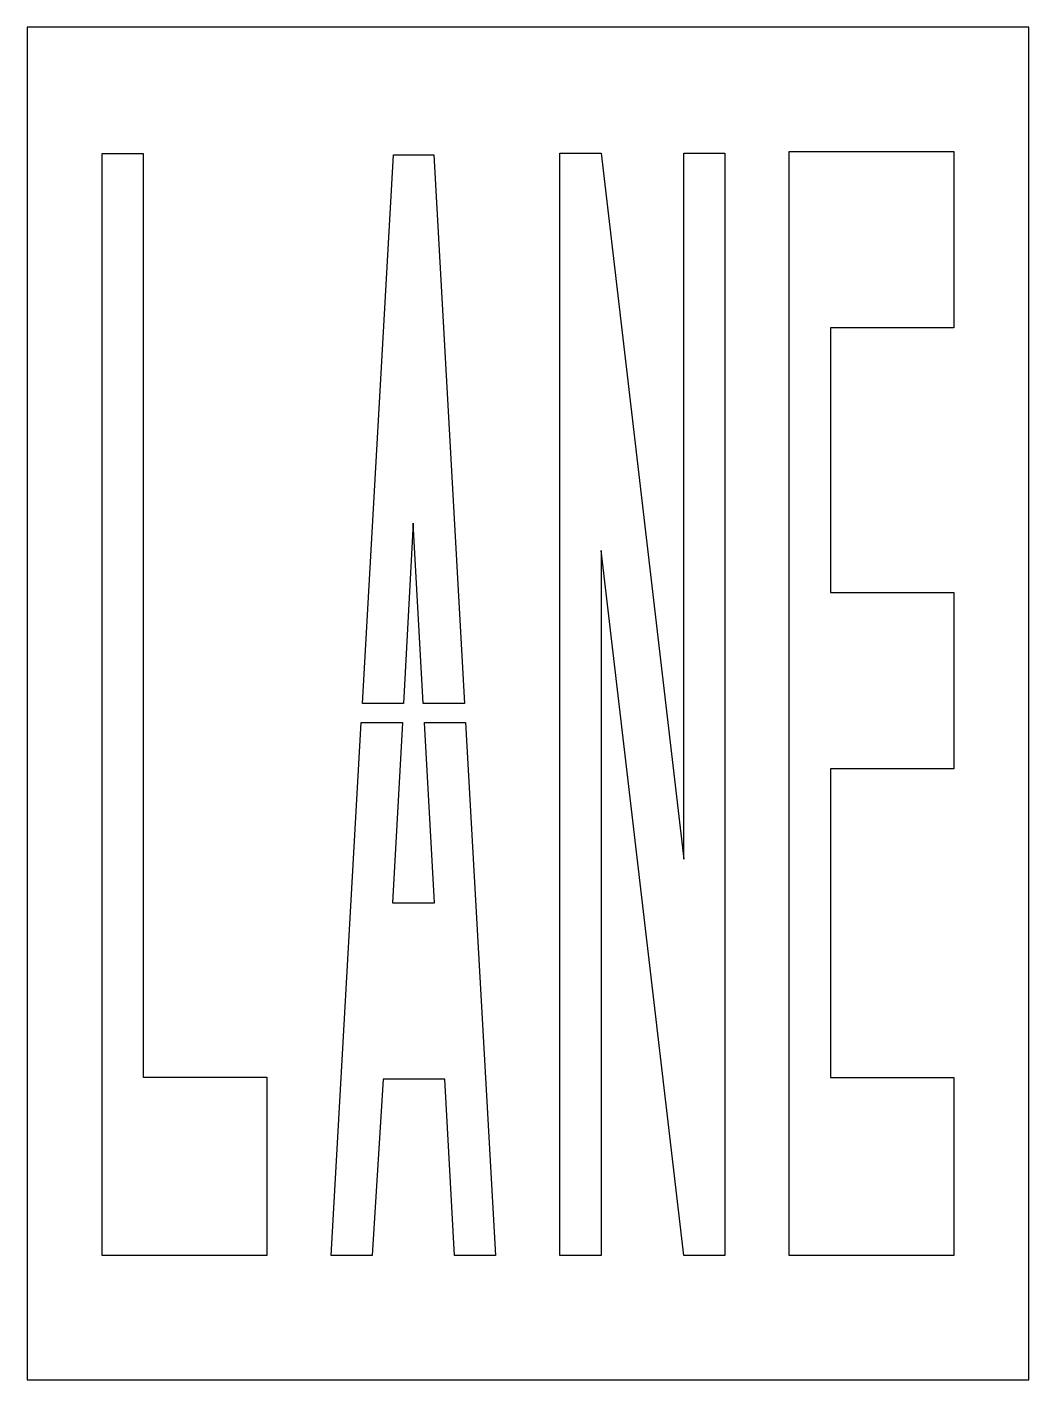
# Model space of a CAD drawing. Extents: x 0 to 40, y 0 to 54.
import ezdxf

# ---------------------------------------------------------------- set-up
doc = ezdxf.new("R2010")
doc.units = 0
doc.layers.add('CUT', color=7, linetype='Continuous')
doc.layers.add('OUTSIDE', color=1, linetype='Continuous')

msp = doc.modelspace()

# ---------------------------------------------------------------- linework, layer by layer
at = {"layer": 'CUT'}
for points in [[(9.5702, 12.0818), (9.5702, 4.967), (3, 4.967), (3, 48.9494), (4.6415, 48.9494), (4.6415, 12.0818)], [(14.6302, 48.901), (16.2348, 48.901), (17.4664, 26.9976), (15.8198, 26.9976), (15.4181, 34.1962), (15.0261, 26.9976), (13.3862, 26.9976)], [(26.2193, 20.785), (26.2193, 48.9626), (27.8649, 48.9626), (27.8649, 4.967), (26.2193, 4.967), (22.9199, 33.1094), (22.9199, 4.967), (21.2701, 4.967), (21.2701, 48.9626), (22.9199, 48.9626)], [(32.0713, 31.433), (37, 31.433), (37, 24.393), (32.0713, 24.393), (32.0713, 12.073), (37, 12.073), (37, 4.967), (30.4298, 4.967), (30.4298, 49.033), (37, 49.033), (37, 41.993), (32.0713, 41.993)], [(14.2239, 12.007), (13.7766, 4.967), (12.1351, 4.967), (13.3435, 26.2456), (14.9852, 26.2456), (14.5932, 19.047), (16.2635, 19.047), (15.8618, 26.2456), (17.5087, 26.2456), (18.7053, 4.967), (17.0596, 4.967), (16.6739, 12.007)]]:
    msp.add_lwpolyline(points, close=True, dxfattribs=at)
at = {"layer": 'OUTSIDE'}
msp.add_lwpolyline([(0, 0), (40, 0), (40, 54), (0, 54)], close=True, dxfattribs=at)

doc.saveas('drawing.dxf')
